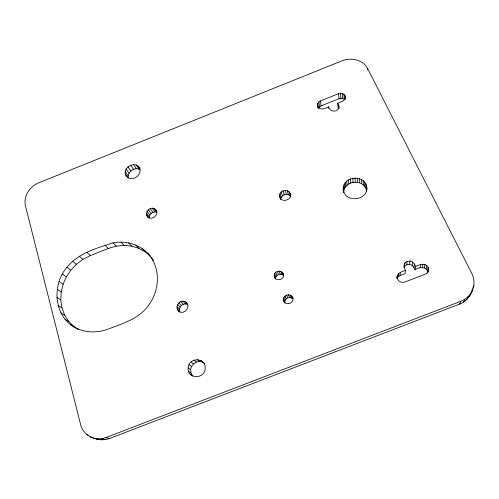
<?xml version="1.0" encoding="UTF-8"?>
<svg xmlns="http://www.w3.org/2000/svg" width="499" height="499" viewBox="0 0 499 499"><rect width="100%" height="100%" fill="white"/><g stroke="black" fill="none" stroke-linecap="round" stroke-linejoin="round"><path stroke-width="0.75" d="M150.286 256.143C141.616 245.078 126.734 240.162 113.067 242.857C96.594 248.209 78.287 253.155 66.985 267.264C50.842 285.727 54.166 319.011 78.087 329.215L74.264 326.839L68.918 321.655L64.758 315.306L61.976 307.902L60.784 299.949L61.202 292.009L63.086 284.28L66.323 276.957L70.777 270.24L76.341 264.308L82.909 259.355L90.388 255.569L108.352 248.452L116.279 246.132L124.114 245.389L131.667 246.138L138.753 248.315L145.184 251.852L150.199 256.193M473.819 285.808L474.05 281.723L473.395 277.575L471.823 273.471L367.557 68.438C362.829 59.562 350.934 57.167 342.102 60.797L38.598 182.865C29.846 186.383 23.21 196.095 25.412 205.657L80.539 424.337C83.258 436.725 98.272 442.463 109.487 438.521L459.567 304.109C467.395 301.271 472.054 293.587 473.819 285.808L472.672 288.266M366.516 191.66C370.501 172.847 338.646 174.369 343.699 192.651L343.586 186.532M396.93 278.411C396.499 273.477 401.545 271.525 405.481 270.458L404.365 268.069L403.922 265.437L404.963 262.979L407.196 261.364L410.028 261.014L412.71 262.031L414.519 264.133L415.655 266.516L415.043 269.778C419.035 266.871 427.188 266.117 427.861 272.597M397.46 275.217L397.098 278.361L398.221 276.733L399.998 275.604L405.013 273.664L405.481 270.458M398.221 276.733L398.595 273.564M399.998 275.604L400.398 272.423M403.99 267.489L404.963 262.979M404.502 266.279L406.704 264.682L407.196 261.364M406.704 264.682L409.498 264.339L410.028 261.014M415.043 269.778L413.927 267.427L412.143 265.343L412.71 262.031M413.927 267.427L414.519 264.133M415.655 266.516C419.428 264.451 425.585 262.455 428.148 267.339C429.377 269.94 427.992 273.09 425.348 274.119L404.882 282.035C401.458 283.357 397.216 280.937 397.073 277.163M420.064 267.832L420.744 264.545M422.198 267.445L422.909 264.152M424.281 267.838L425.017 264.545M426.084 268.917L426.845 265.636M317.744 107.765C316.809 105.133 317.676 101.964 320.458 100.923L338.621 93.656C340.911 92.802 343.792 93.432 345.027 95.671L345.395 97.317C345.115 101.178 340.605 101.939 337.754 103.187L338.166 108.146M427.369 270.601L428.148 267.339M428.017 271.955L428.647 269.36M284.368 302.313C279.933 295.832 291.959 291.173 293.131 298.907M284.854 303.099C283.588 298.826 289.663 295.639 292.67 298.814L291.609 296.001M282.234 272.304L283.407 275.392C280.725 272.741 275.679 274.7 275.51 278.473L274.232 275.429C274.469 270.034 282.914 269.641 283.675 274.999M280.675 199.457C280.881 194.529 288.385 192.471 290.83 196.843M290.187 193.406C293.007 200.735 279.502 203.505 279.515 195.514C279.82 189.084 290.474 188.722 290.705 195.396M188.167 367.9C188.497 357.034 206.262 357.165 205.176 368.487C204.921 379.44 187 379.296 188.167 367.9L190.643 369.765L191.023 373.14L192.664 376.046L190.213 374.262M190.643 369.765C190.98 363.391 199.313 358.856 204.328 363.328M471.318 292.738L472.029 290.162M177.17 308.794L179.715 311.382C178.28 306.991 183.177 302.494 187.424 304.321L184.986 301.652C178.642 298.945 173.777 308.65 179.759 312.181M149.394 218.119C148.602 214.202 153.174 210.815 156.798 212.218L154.11 208.538C148.577 206.355 143.687 214.233 148.577 217.988M128.349 177.787C126.989 171.718 135.023 166.31 140.113 169.835M138.404 166.448L139.795 168.718C141.878 175.704 132.123 181.829 126.815 176.765C119.997 168.687 135.896 159 140.007 168.787M366.497 186.189C369.584 201.122 343.324 203.711 343.343 188.56M343.942 190.643C346.244 179.759 364.151 179.266 366.559 190.325M459.567 304.109L460.827 301.246C466.122 299.138 470.576 295.034 472.74 289.719M463.534 302.113L464.85 299.213M466.852 299.469L468.212 296.537M469.459 296.306L470.856 293.331M318.774 107.809L321.075 105.882L339.021 98.708L340.911 98.309L342.726 98.553L344.279 99.376L343.942 94.323M337.754 103.187L339.039 106.792C338.553 112.574 329.446 112.543 328.623 106.836C325.41 108.439 320.046 110.797 317.707 106.599L317.364 104.958M93.718 438.29L97.617 438.927L101.696 438.708L105.85 437.586L460.827 301.246M97.617 438.927L101.359 439.844M90.101 436.856L93.294 437.642M101.696 438.708L105.389 439.631M86.876 434.685L88.161 435.009M105.85 437.586L109.487 438.521M76.821 328.448C86.776 333.02 98.303 332.821 108.458 328.997C122.717 323.502 138.685 318.88 148.128 305.899C159.774 290.992 161.221 267.863 147.935 253.48M409.498 264.339L412.143 265.343M95.359 438.365L97.505 439.214M70.403 324.506L74.264 326.839M65.007 319.266L68.918 321.655M60.809 312.848L64.758 315.306M58.009 305.357L61.976 307.902M154.11 208.538L155.657 209.568L156.992 211.401M56.817 297.317L60.784 299.949M147.648 216.797C151.964 221.169 159.88 214.289 155.657 209.568M57.254 289.283L61.202 292.009M184.986 301.652C192.564 305.269 183.894 316.616 178.237 310.64M59.175 281.467L63.086 284.28M188.553 371.318L191.023 373.14M62.469 274.057L66.323 276.957M189.065 364.644L191.522 366.553M66.985 267.264L70.777 270.24M191.073 361.912L193.506 363.858M72.623 261.258L76.341 264.308M194.005 360.066L196.394 362.031M197.355 359.486L199.7 361.463M200.492 360.228L202.8 362.193M79.279 256.249L82.909 259.355M86.851 252.419L90.388 255.569M105.04 245.209L108.352 248.452M113.067 242.857L116.279 246.132M176.933 306.636L179.472 309.243M177.532 304.565L180.058 307.197M120.989 242.096L124.114 245.389M178.848 302.812L181.355 305.469M180.763 301.608L183.252 304.278M128.636 242.845L131.667 246.138M182.946 301.209L185.41 303.885M135.803 245.04L138.753 248.315M152.482 259.592L153.405 260.634M142.302 248.608L145.184 251.852M146.681 215.156L148.534 217.558M146.481 213.216L149.263 216.84M147.074 211.333L149.843 214.982M148.334 209.723L151.091 213.385M150.149 208.594L152.881 212.275M151.203 257.278L153.006 259.698M125.449 174.469L127.987 177.893M152.201 208.189L154.908 211.869M125.205 171.737L128.162 175.76M126.079 169.086L129.023 173.134M127.912 166.797L130.832 170.87M130.526 165.175L133.414 169.273M133.47 164.564L136.327 168.668M136.196 165.026L139.028 169.13M274.232 275.429C274.07 282.409 285.665 280.195 283.214 273.77M283.788 300.941C285.846 306.423 294.815 302.955 292.607 297.51M283.488 299.151L284.661 301.926M274.519 277.163L275.286 278.978M283.906 297.441L285.072 300.236M274.65 273.758L275.922 276.82M284.948 295.994L286.102 298.801M275.685 272.335L276.945 275.417M277.251 271.35L278.486 274.45M286.532 294.99L287.667 297.816M288.378 294.659L289.482 297.485M279.066 271.019L280.276 274.119M280.787 271.362L281.979 274.462M290.131 295.021L291.216 297.847M279.515 195.514L280.482 198.802M280.008 193.593L281.162 197.567M281.23 191.953L282.372 195.939M283.083 190.793L284.199 194.797M285.241 190.369L286.332 194.373M287.293 190.718L288.36 194.722M289.021 191.753L290.062 195.751M317.769 103.337L318.424 108.271M318.83 101.933L319.472 106.88M320.458 100.923L321.075 105.882M328.623 106.836L328.772 108.239M344.254 184.593L344.597 188.722M338.678 105.127L338.964 108.657M345.308 182.796L345.639 186.95M338.621 93.656L339.021 98.708M340.536 93.251L340.911 98.309M346.724 181.193L347.036 185.366M348.483 179.84L348.77 184.025M342.376 93.494L342.726 98.553M350.554 178.792L350.816 182.996M345.395 97.317L345.483 98.758M345.027 95.671L345.258 99.276M352.805 178.137L353.043 182.347M355.082 177.9L355.282 182.116M357.315 178.056L357.49 182.278M359.455 178.598L359.604 182.815M361.432 179.497L361.557 183.707M363.191 180.738L363.291 184.936M364.669 182.297L364.75 186.476M365.798 184.15L365.867 188.31M366.721 188.254L366.746 190.312M367.557 68.438L367.57 69.96"/></g></svg>
